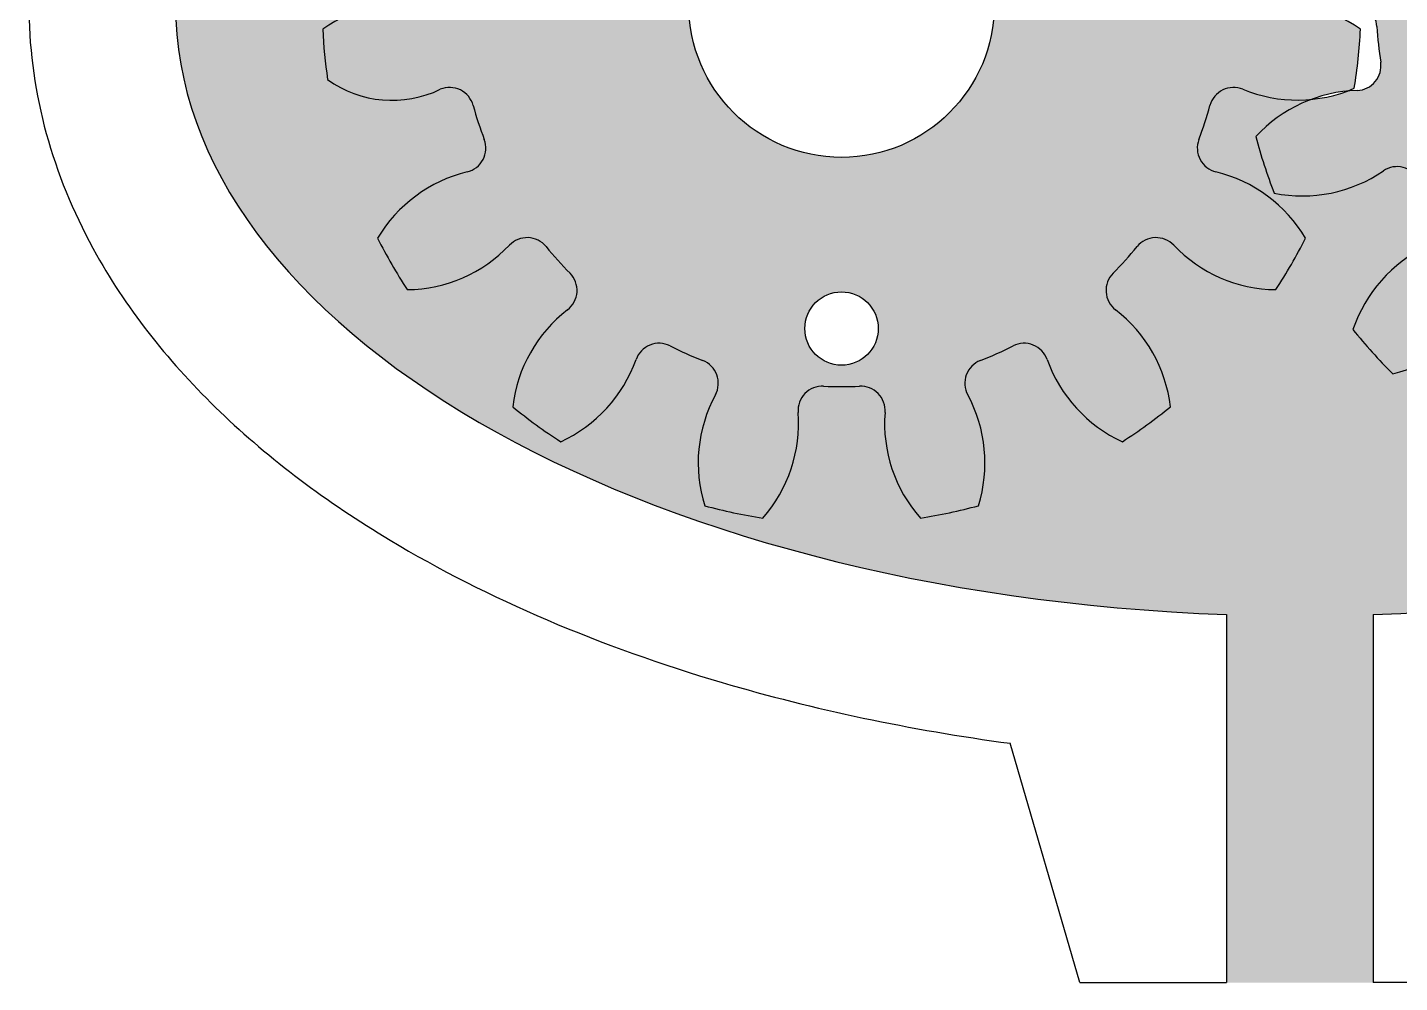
# Model space of a CAD drawing. Header units: millimetres. Extents: x -30196 to -29646, y -21694 to -21274.
# Drawn here: x -29920.02 to -29891.95, y -21419.03 to -21399.5 of the extents above; entities that cross this region are included whole.
import ezdxf

# ---------------------------------------------------------------- set-up
doc = ezdxf.new("R2010")
doc.units = ezdxf.units.MM
doc.layers.add('AM_8', color=1, linetype='Continuous', lineweight=25)

# ---------------------------------------------------------------- blocks, each defined once
blk = doc.blocks.new('e2')
at = {"lineweight": 30}
for centre, radius in [((0, 6.625), 0.75), ((0, 0), 3.125)]:
    blk.add_circle(centre, radius, dxfattribs=at)
at = {"color": 6, "lineweight": 30}
for centre, radius, start, end in [((0, 0), 10.625, 98.72179194000488, 105.278208059838), ((-3.813156028834783, 8.564488665400859), 2.93314621950437, 355.6376122819815, 41.3459205869194), ((3.813156028834783, 8.564488665400859), 2.93314621950437, 138.6540794130806, 184.3623877180185), ((0, 0), 10.625, 74.72179194016198, 81.27820805999514), ((0, 9.375), 2.93314621950437, 162.6540794131785, 208.362387718167), ((0, 9.375), 2.93314621950437, 331.6376122818331, 17.34592058682151), ((0, 0), 10.625, 122.7217919400385, 129.2782080599219), ((-6.966982738849765, 6.273099434616597), 2.93314621950437, 19.63761228198677, 65.345920586793), ((6.966982738849765, 6.273099434616597), 2.93314621950437, 114.654079413207, 160.3623877180133), ((0, 0), 10.625, 50.72179194007808, 57.2782080599615), ((-3.813156028834783, 8.564488665400859), 2.93314621950437, 186.6540794132459, 232.3623877181557), ((-0.3899559764831793, 8.303348155193817), 0.5, 175.6376122819815, 272.6888463020127), ((0.3899559764831793, 8.303348155193817), 0.5, 267.3111536979873, 4.362387718018495), ((3.813156028834783, 8.564488665400859), 2.93314621950437, 307.6376122818443, 353.3459205867541), ((-3.021033443939814, 7.744095375226607), 0.5, 291.3111536980895, 28.36238771816699), ((3.021033443939814, 7.744095375226607), 0.5, 151.637612281833, 248.6888463019105), ((0, 0), 7.8125, 87.31115369798731, 92.68884630201268), ((-3.733518465931411, 7.426876605582947), 0.5, 199.6376122819867, 296.6888463020224), ((0, 0), 7.8125, 111.3111536980895, 116.6888463020224), ((0, 0), 7.8125, 63.31115369797758, 68.68884630191054), ((3.733518465931411, 7.426876605582947), 0.5, 243.3111536979776, 340.3623877180132), ((-5.909658736673009, 5.845818151985441), 0.5, 315.3111536980223, 52.36238771815568), ((5.909658736673009, 5.845818151985441), 0.5, 127.6376122818443, 224.6888463019777), ((0, 0), 10.625, 146.721791939949, 153.2782080599659), ((-8.916154840266245, 2.897034322264517), 2.93314621950437, 43.63761228185203, 89.34592058683705), ((8.916154840266245, 2.897034322264517), 2.93314621950437, 90.65407941316295, 136.362387718148), ((0, 0), 10.625, 26.72179194003405, 33.27820806005096), ((0, 0), 7.8125, 135.3111536980223, 140.6888463020146), ((0, 0), 7.8125, 39.31115369798542, 44.68884630197773), ((-6.966982738849765, 6.273099434616597), 2.93314621950437, 210.6540794131534, 256.3623877181242), ((-6.431521694670664, 5.266230619807175), 0.5, 223.6376122818521, 320.6888463020146), ((6.431521694670664, 5.266230619807175), 0.5, 219.3111536979854, 316.362387718148), ((6.966982738849765, 6.273099434616597), 2.93314621950437, 283.6376122818758, 329.3459205868465), ((-7.776450346274942, 2.936745862669341), 0.5, 339.3111536980178, 76.36238771812424), ((7.776450346274942, 2.936745862669341), 0.5, 103.6376122818758, 200.6888463019821), ((0, 0), 7.8125, 159.3111536980179, 164.6888463019964), ((0, 0), 7.8125, 15.31115369800354, 20.68884630198211), ((-8.017456393856264, 2.195005517667596), 0.5, 247.6376122818487, 344.6888463019965), ((8.017456393856264, 2.195005517667596), 0.5, 195.3111536980036, 292.3623877181513), ((0, 0), 10.625, 170.7217919400866, 177.2782080598584), ((-9.323642769079015, -0.9799543431327038), 2.93314621950437, 67.63761228184867, 113.3459205869055), ((9.192798228323227, -0.3027362382381398), 2.261209019701503, 54.24985161595368, 115.827068113219), ((2.546585164964199e-10, 2.546585164964199e-11), 10.62499999974242, 2.721791940141617, 8.292447508360153), ((-8.916154840266245, 2.897034322264517), 2.93314621950437, 234.6540794130817, 280.3623877180716), ((8.916154840266245, 2.897034322264517), 2.93314621950437, 259.6376122819284, 305.3459205869183), ((-8.298623044174747, -0.4801164657947083), 0.5, 3.311153698048589, 100.3623877180716), ((8.298623044174747, -0.4801164657947083), 0.5, 79.63761228192838, 176.6888463019514), ((0, 0), 7.8125, 183.3111536980486, 188.6888463020397), ((0, 0), 7.8125, 351.3111536979603, 356.6888463019514), ((-8.217100046244013, -1.255755979484093), 0.5, 271.6376122819939, 8.68884630203973), ((8.217100046244013, -1.255755979484093), 0.5, 171.3111536979603, 268.3623877180061), ((-8.118988160480512, -4.6875), 2.93314621950437, 91.63761228199394, 137.3459205867088), ((8.118988160480512, -4.6875), 2.93314621950437, 42.65407941329116, 88.36238771800606), ((0, 0), 10.625, 194.7217919401221, 201.2782080599105), ((0, 0), 10.625, 338.7217919400895, 345.2782080598779), ((-7.385888427110331, -3.813962295604142), 0.5, 27.3111536980692, 124.3623877181518), ((7.385888427110331, -3.813962295604142), 0.5, 55.63761228184823, 152.6888463019308), ((-9.323642769079015, -0.9799543431327038), 2.93314621950437, 258.654079413144, 304.3623877181518), ((0, 0), 7.8125, 207.3111536980692, 212.688846302026), ((0, 0), 7.8125, 327.311153697974, 332.6888463019308), ((9.323642769079015, -0.9799543431327038), 2.93314621950437, 235.6376122818482, 281.3459205868559), ((-6.995932450627151, -4.489385859593312), 0.5, 295.6376122819009, 32.68884630202601), ((6.995932450627151, -4.489385859593312), 0.5, 147.311153697974, 244.3623877180991), ((-5.510486740240594, -7.584534322264517), 2.93314621950437, 115.6376122819009, 161.3459205867765), ((5.510486740240594, -7.584534322264517), 2.93314621950437, 18.65407941322349, 64.36238771809907), ((-5.196066602307837, -6.488339395746152), 0.5, 51.31115369800138, 148.3623877180731), ((0, 0), 7.8125, 231.3111536980014, 236.6888463019745), ((0, 0), 7.8125, 303.3111536980255, 308.6888463019986), ((5.196066602307837, -6.488339395746152), 0.5, 31.63761228192687, 128.6888463019986), ((-8.118988160480512, -4.6875), 2.93314621950437, 282.6540794131773, 328.3623877180731), ((8.118988160480512, -4.6875), 2.93314621950437, 211.6376122819269, 257.3459205868227), ((0, 0), 10.625, 218.7217919400437, 225.2782080599095), ((-4.565104578243336, -6.946760139788239), 0.5, 319.6376122819569, 56.68884630197451), ((4.565104578243336, -6.946760139788239), 0.5, 123.3111536980255, 220.3623877180431), ((0, 0), 10.625, 314.7217919400905, 321.2782080599563), ((-1.94917210141648, -9.170133756877476), 2.93314621950437, 139.637612281957, 185.3459205867506), ((1.94917210141648, -9.170133756877476), 2.93314621950437, 354.6540794132494, 40.36238771804305), ((-2.107797657183255, -8.040823669649399), 0.5, 75.3111536980353, 172.3623877181136), ((0, 0), 7.8125, 255.3111536980353, 260.6888463020459), ((0, 0), 7.8125, 279.3111536979541, 284.6888463019647), ((2.107797657183255, -8.040823669649399), 0.5, 7.637612281886358, 104.6888463019647), ((-1.344928651607916, -8.202976482480153), 0.5, 343.637612281947, 80.68884630204585), ((1.344928651604278, -8.202976482480153), 0.5, 99.31115369795415, 196.362387718053), ((-5.510486740240594, -7.584534322264517), 2.93314621950437, 306.6540794132307, 352.3623877181136), ((5.510486740240594, -7.584534322264517), 2.93314621950437, 187.6376122818864, 233.3459205867693), ((1.94917210141648, -9.170133756877476), 2.93314621950437, 163.637612281947, 209.3459205868645), ((-1.94917210141648, -9.170133756877476), 2.93314621950437, 330.6540794131356, 16.36238771805299), ((0, 0), 10.625, 242.7217919400751, 249.2782080600118), ((0, 0), 10.625, 290.7217919399882, 297.2782080599249), ((0, 0), 10.625, 266.7217919400488, 273.2782080599512)]:
    blk.add_arc(centre, radius, start, end, dxfattribs=at)
blk = doc.blocks.new('e1')
at = {"lineweight": 30}
for centre, radius in [((0, 6.625), 0.75), ((0, 0), 3.125)]:
    blk.add_circle(centre, radius, dxfattribs=at)
at = {"color": 6, "lineweight": 30}
for centre, radius, start, end in [((1.94917210141648, 9.170133756877476), 2.93314621950437, 150.6540794131355, 196.362387718053), ((0, 0), 10.625, 86.72179194004883, 93.27820805995115), ((-1.94917210141648, 9.170133756877476), 2.93314621950437, 343.637612281947, 29.34592058686447), ((0, 0), 10.625, 110.7217919399882, 117.2782080599249), ((-5.510486740240594, 7.584534322264517), 2.93314621950437, 7.637612281886358, 53.34592058676932), ((5.510486740240594, 7.584534322264517), 2.93314621950437, 126.6540794132307, 172.3623877181136), ((0, 0), 10.625, 62.72179194007514, 69.27820806001183), ((-1.94917210141648, 9.170133756877476), 2.93314621950437, 174.6540794130419, 220.3623877180431), ((1.94917210141648, 9.170133756877476), 2.93314621950437, 319.6376122819569, 5.345920586750561), ((-1.344928651607916, 8.202976482480153), 0.5, 279.3111536979541, 16.36238771805299), ((1.344928651604278, 8.202976482480153), 0.5, 163.637612281947, 260.6888463020459), ((-2.107797657183255, 8.040823669649399), 0.5, 187.6376122818864, 284.6888463019647), ((2.107797657183255, 8.040823669649399), 0.5, 255.3111536980353, 352.3623877181136), ((0, 0), 7.8125, 99.31115369795415, 104.6888463019647), ((0, 0), 7.8125, 75.3111536980353, 80.68884630204585), ((0, 0), 10.625, 134.7217919400905, 141.2782080599563), ((-8.118988160480512, 4.6875), 2.93314621950437, 31.63761228192687, 77.34592058682271), ((8.118988160480512, 4.6875), 2.93314621950437, 102.6540794131773, 148.3623877180731), ((0, 0), 10.625, 38.72179194004374, 45.27820805990948), ((-4.565104578243336, 6.946760139788239), 0.5, 303.3111536980255, 40.36238771804305), ((4.565104578243336, 6.946760139788239), 0.5, 139.637612281957, 236.6888463019745), ((-5.510486740240594, 7.584534322264517), 2.93314621950437, 198.6540794132235, 244.3623877180991), ((0, 0), 7.8125, 123.3111536980255, 128.6888463019986), ((0, 0), 7.8125, 51.31115369800138, 56.68884630197451), ((5.510486740240594, 7.584534322264517), 2.93314621950437, 295.6376122819009, 341.3459205867765), ((-5.196066602307837, 6.488339395746152), 0.5, 211.6376122819269, 308.6888463019986), ((5.196066602307837, 6.488339395746152), 0.5, 231.3111536980014, 328.3623877180731), ((-6.995932450627151, 4.489385859593312), 0.5, 327.311153697974, 64.36238771809907), ((6.995932450627151, 4.489385859593312), 0.5, 115.6376122819009, 212.688846302026), ((0, 0), 7.8125, 147.311153697974, 152.6888463019308), ((0, 0), 7.8125, 27.3111536980692, 32.68884630202601), ((0, 0), 10.625, 158.7217919400895, 165.2782080598778), ((-9.323642769079015, 0.9799543431327038), 2.93314621950437, 55.63761228184823, 101.345920586856), ((9.323642769079015, 0.9799543431327038), 2.93314621950437, 78.65407941314403, 124.3623877181518), ((0, 0), 10.625, 14.72179194012215, 21.27820805991046), ((-7.385888427110331, 3.813962295604142), 0.5, 235.6376122818482, 332.6888463019308), ((7.385888427110331, 3.813962295604142), 0.5, 207.3111536980692, 304.3623877181518), ((-8.118988160480512, 4.6875), 2.93314621950437, 222.6540794132912, 268.3623877180061), ((8.118988160480512, 4.6875), 2.93314621950437, 271.6376122819939, 317.3459205867088), ((-8.217100046244013, 1.255755979484093), 0.5, 351.3111536979603, 88.36238771800606), ((8.217100046244013, 1.255755979484093), 0.5, 91.63761228199394, 188.6888463020397), ((0, 0), 7.8125, 171.3111536979603, 176.6888463019514), ((0, 0), 7.8125, 3.311153698048589, 8.68884630203973), ((-8.298623044174747, 0.4801164657947083), 0.5, 259.6376122819284, 356.6888463019514), ((8.298623044174747, 0.4801164657947083), 0.5, 183.3111536980486, 280.3623877180716), ((-8.916154840266245, -2.897034322264517), 2.93314621950437, 79.63761228192838, 125.3459205869184), ((8.916154840266245, -2.897034322264517), 2.93314621950437, 54.65407941308165, 100.3623877180716), ((-1.746229827404022e-10, -1.818989403545856e-11), 10.62499999982308, 182.7217919401416, 188.3528936954908), ((0, 0), 10.625, 350.7217919400866, 357.2782080598583), ((-9.1983634763601, 0.3315405483626819), 2.289573104635588, 234.9791495386659, 295.6383961484495), ((-8.017456393856264, -2.195005517667596), 0.5, 15.31115369800354, 112.3623877181513), ((8.017456393856264, -2.195005517667596), 0.5, 67.63761228184867, 164.6888463019964), ((9.323642769079015, 0.9799543431327038), 2.93314621950437, 247.6376122818487, 293.3459205869054), ((0, 0), 7.8125, 195.3111536980036, 200.6888463019821), ((0, 0), 7.8125, 339.3111536980178, 344.6888463019965), ((-7.776450346274942, -2.936745862669341), 0.5, 283.6376122818758, 20.68884630198211), ((7.776450346274942, -2.936745862669341), 0.5, 159.3111536980179, 256.3623877181242), ((-6.966982738849765, -6.273099434616597), 2.93314621950437, 103.6376122818758, 149.3459205868466), ((6.966982738849765, -6.273099434616597), 2.93314621950437, 30.65407941315344, 76.36238771812424), ((-6.431521694670664, -5.266230619807175), 0.5, 39.31115369798542, 136.362387718148), ((6.431521694670664, -5.266230619807175), 0.5, 43.63761228185203, 140.6888463020146), ((0, 0), 10.625, 206.7217919400341, 213.278208060051), ((-8.916154840266245, -2.897034322264517), 2.93314621950437, 270.6540794131629, 316.362387718148), ((0, 0), 7.8125, 219.3111536979854, 224.6888463019777), ((0, 0), 7.8125, 315.3111536980223, 320.6888463020146), ((8.916154840266245, -2.897034322264517), 2.93314621950437, 223.6376122818521, 269.3459205868371), ((0, 0), 10.625, 326.721791939949, 333.2782080599659), ((-5.909658736673009, -5.845818151985441), 0.5, 307.6376122818443, 44.68884630197773), ((5.909658736673009, -5.845818151985441), 0.5, 135.3111536980223, 232.3623877181557), ((-3.813156028834783, -8.564488665400859), 2.93314621950437, 127.6376122818443, 173.3459205867541), ((3.813156028834783, -8.564488665400859), 2.93314621950437, 6.65407941324589, 52.36238771815568), ((-3.733518465931411, -7.426876605579309), 0.5, 63.31115369797758, 160.3623877180133), ((0, 0), 7.8125, 243.3111536979776, 248.6888463019105), ((0, 0), 7.8125, 291.3111536980895, 296.6888463020224), ((3.733518465931411, -7.426876605579309), 0.5, 19.63761228198677, 116.6888463020224), ((-6.966982738849765, -6.273099434616597), 2.93314621950437, 294.654079413207, 340.3623877180132), ((-3.021033443939814, -7.744095375226607), 0.5, 331.6376122818331, 68.68884630191054), ((3.021033443939814, -7.744095375226607), 0.5, 111.3111536980895, 208.362387718167), ((6.966982738849765, -6.273099434616597), 2.93314621950437, 199.6376122819867, 245.345920586793), ((-0.3899559764831793, -8.303348155193817), 0.5, 87.31115369798731, 184.3623877180185), ((0, 0), 7.8125, 267.3111536979873, 272.6888463020127), ((0.3899559764831793, -8.303348155193817), 0.5, 355.6376122819815, 92.68884630201268), ((0, -9.375), 2.93314621950437, 151.637612281833, 197.3459205868215), ((0, -9.375), 2.93314621950437, 342.6540794131785, 28.36238771816699), ((0, 0), 10.625, 230.7217919400781, 237.2782080599615), ((-3.813156028834783, -8.564488665400859), 2.93314621950437, 318.6540794130806, 4.362387718018495), ((3.813156028834783, -8.564488665400859), 2.93314621950437, 175.6376122819815, 221.3459205869194), ((0, 0), 10.625, 302.7217919400385, 309.278208059922), ((0, 0), 10.625, 254.7217919401619, 261.2782080599951), ((0, 0), 10.625, 278.7217919400049, 285.278208059838)]:
    blk.add_arc(centre, radius, start, end, dxfattribs=at)
blk = doc.blocks.new('bloque')
at = {"lineweight": 30}
for p, q in [((3, -32.47338849731386), (3, -40)), ((6, -32.47338849731386), (6, -40)), ((0, -40), (-1.425005756122118, -35.10717429929718)), ((0, -40), (3, -40)), ((9, -40), (6, -40))]:
    blk.add_line(p, q, dxfattribs=at)
for start_param, end_param in [(4.777652692010582, 7.788717922348591), (7.919245345600376, 10.93031057593838)]:
    blk.add_ellipse((4.5, -20), major_axis=(-23, 0), ratio=0.5434782608695652, start_param=start_param, end_param=end_param, dxfattribs=at)
blk.add_open_spline([(-1.424977175935055, -4.892827157724241), (-2.92374984307753, -5.094320627144043), (-4.392543210138683, -5.37289196643178), (-8.645255426174117, -6.432437170700723), (-11.2722842330586, -7.435612314020545), (-15.06521450265427, -9.576656324050418), (-16.42673611589998, -10.55964519811459), (-18.45257975888308, -12.5020210928742), (-19.2043971713465, -13.40395006135441), (-20.38446822525293, -15.28782868452981), (-20.82888504589209, -16.25887438888094), (-21.39614839488422, -18.26121229485216), (-21.52762151860225, -19.2867053509035), (-21.46811855664782, -21.1458688821258), (-21.33368845879158, -21.9808187348608), (-20.86420823950903, -23.59477951697045), (-20.53031170042595, -24.37622394878417), (-19.45885908504715, -26.28472960739964), (-18.59953166810374, -27.35660344953067), (-16.57421024594078, -29.30050777413999), (-15.40496793785496, -30.17388008857233), (-12.10905730452941, -32.15533259020231), (-9.808747943650815, -33.13010370212942), (-5.441579504138645, -34.41730362859744), (-3.460828524464887, -34.83351373885307), (-1.425005756125756, -35.10717429929355)], degree=3, knots=[4.954980096992549, 4.954980096992549, 4.954980096992549, 4.954980096992549, 5.14224467141907, 5.14224467141907, 5.516773820272112, 5.516773820272112, 5.767563485023053, 5.767563485023053, 5.95497249159128, 5.95497249159128, 6.130104256674407, 6.130104256674407, 6.300325975215877, 6.300325975215877, 6.439882453339902, 6.439882453339902, 6.579438931463926, 6.579438931463926, 6.798754017790848, 6.798754017790848, 7.018069104117769, 7.018069104117769, 7.357002176123697, 7.357002176123697, 7.611391200057779, 7.611391200057779, 7.611391200057779, 7.611391200057779], dxfattribs=at)

msp = doc.modelspace()

# ---------------------------------------------------------------- hatches: boundary and pattern name
at = {"layer": 'AM_8'}
h = msp.add_hatch(color=4, dxfattribs=at)
edge = h.paths.add_edge_path()
edge.add_line((-29881.73470398152, -21388.45066142483), (-29881.81449840965, -21388.77913772134))
edge.add_arc((-29884.61425146646, -21389.65362589494), 2.93314621950437, -28.3623877181667, 17.345920587059027, ccw=False)
edge.add_arc((-29881.59321802252, -21391.28453051972), 0.5, 151.6376122825813, 248.6888463017163)
edge.add_arc((-29884.61425146646, -21399.02862589494), 7.8125, 63.31115369797482, 68.68884630199051, ccw=False)
edge.add_arc((-29880.88073300053, -21391.60174928936), 0.5, 243.31115369835, 340.3623877182096)
edge.add_arc((-29877.64726872761, -21392.75552646033), 2.93314621950437, 114.65407941319589, 160.3623877181452, ccw=False)
edge.add_arc((-29884.61425146646, -21399.02862589494), 10.625, 50.721791940067476, 57.27820805995941, ccw=False)
edge.add_arc((-29880.80109543763, -21390.46413722954), 2.93314621950437, 307.63761228182534, 353.34592058684444, ccw=False)
edge.add_arc((-29878.70459272979, -21393.18280774296), 0.5, 127.6376122825941, 224.6888463019777)
edge.add_arc((-29884.61425146646, -21399.02862589494), 7.8125, 39.31115369798948, 44.68884630201012, ccw=False)
edge.add_arc((-29878.18272977179, -21393.76239527513), 0.5, 219.3111536981467, 316.3623877181549)
edge.add_arc((-29875.6980966262, -21396.13159157268), 2.93314621950437, 90.65407941313379, 136.3623877180249, ccw=False)
edge.add_arc((-29884.61425146646, -21399.02862589494), 10.625, 26.7217919400382, 33.2782080599369, ccw=False)
edge.add_arc((-29877.64726872761, -21392.75552646033), 2.93314621950437, 283.63761228186553, 329.345920586783, ccw=False)
edge.add_arc((-29876.83780112019, -21396.09188003227), 0.5, 103.6376122822318, 200.6888463019821)
edge.add_arc((-29884.61425146646, -21399.02862589494), 7.8125, 15.311153698012788, 20.688846301986473, ccw=False)
edge.add_arc((-29876.59679507261, -21396.83362037727), 0.5, 195.3111536983147, 292.3623877182307)
edge.add_arc((-29875.4158879901, -21399.3601664433), 2.289573104635588, 54.97914953865558, 115.63839614828271, ccw=False)
edge.add_arc((-29884.61425146629, -21399.02862589492), 10.62499999982308, 2.7217919401322206, 8.352893695412092, ccw=False)
edge.add_arc((-29875.6980966262, -21396.13159157268), 2.93314621950437, 259.63761228192107, 305.345920587094, ccw=False)
edge.add_arc((-29876.31562842229, -21399.50874236074), 0.5, 79.63761228226349, 176.6888463019394)
edge.add_arc((-29884.61425146646, -21399.02862589494), 7.8125, 351.311153697952, 356.6888463020091, ccw=False)
edge.add_arc((-29876.39715142022, -21400.28438187443), 0.5, 171.3111536985784, 268.3623877180001)
edge.add_arc((-29876.49526330598, -21403.71612589494), 2.93314621950437, 42.654079413318414, 88.36238771812572, ccw=False)
edge.add_arc((-29884.61425146646, -21399.02862589494), 10.625, 338.7217919400913, 345.2782080599621, ccw=False)
edge.add_arc((-29875.29060869739, -21400.00858023807), 2.93314621950437, 235.6376122818356, 281.3459205868735, ccw=False)
edge.add_arc((-29877.22836303935, -21402.84258819055), 0.5, 55.63761228248207, 152.6888463020204)
edge.add_arc((-29884.61425146646, -21399.02862589494), 7.8125, 327.31115369797544, 332.6888463020082, ccw=False)
edge.add_arc((-29877.61831901584, -21403.51801175454), 0.5, 147.3111536983746, 244.3623877180089)
edge.add_arc((-29879.10376472622, -21406.61316021721), 2.93314621950437, 18.65407941318972, 64.3623877179935, ccw=False)
edge.add_arc((-29884.61425146646, -21399.02862589494), 10.625, 314.7217919400868, 321.2782080599427, ccw=False)
edge.add_arc((-29876.49526330598, -21403.71612589494), 2.93314621950437, 211.6376122819452, 257.3459205868691, ccw=False)
edge.add_arc((-29879.41818486416, -21405.51696529069), 0.5, 31.63761228181754, 128.688846302031)
edge.add_arc((-29884.61425146646, -21399.02862589494), 7.8125, 303.31115369802995, 308.6888463019879, ccw=False)
edge.add_arc((-29880.04914688822, -21405.97538603473), 0.5, 123.3111536977368, 220.3623877182019)
edge.add_arc((-29882.66507936505, -21408.19875965182), 2.93314621950437, -5.345920586947386, 40.36238771796212, ccw=False)
edge.add_arc((-29884.61425146646, -21399.02862589494), 10.625, 290.72179193998454, 297.27820805993593, ccw=False)
edge.add_arc((-29879.10376472622, -21406.61316021721), 2.93314621950437, 187.6376122818688, 233.3459205867254, ccw=False)
edge.add_arc((-29882.50645380928, -21407.06944956459), 0.5, 7.637612282533835, 104.6888463020175)
edge.add_arc((-29884.61425146646, -21399.02862589494), 7.8125, 279.31115369794384, 284.6888463019781, ccw=False)
edge.add_arc((-29883.26932281486, -21407.23160237742), 0.5, 99.31115369915463, 196.3623877181117)
edge.add_arc((-29886.56342356788, -21408.19875965182), 2.93314621950437, -29.345920586889406, 16.362387717980994, ccw=False)
edge.add_arc((-29884.61425146646, -21399.02862589494), 10.625, 266.72179194004826, 273.2782080599322, ccw=False)
edge.add_arc((-29882.66507936505, -21408.19875965182), 2.93314621950437, 163.6376122819308, 209.3459205868546, ccw=False)
edge.add_arc((-29885.95918011807, -21407.23160237742), 0.5, 343.6376122822883, 440.6888463020121)
edge.add_arc((-29884.61425146646, -21399.02862589494), 7.8125, 255.3111536980477, 260.6888463020078, ccw=False)
edge.add_arc((-29886.72204912365, -21407.06944956459), 0.5, 75.3111536975792, 172.3623877178794)
edge.add_arc((-29890.1247382067, -21406.61316021721), 2.93314621950437, 306.6540794132454, 352.36238771806075, ccw=False)
edge.add_arc((-29884.61425146646, -21399.02862589494), 10.625, 242.7217919400725, 249.2782080599649, ccw=False)
edge.add_arc((-29886.56342356788, -21408.19875965182), 2.93314621950437, 139.6376122819838, 185.3459205868832, ccw=False)
edge.add_arc((-29889.17935604471, -21405.97538603473), 0.5, 319.6376122821158, 416.6888463020342)
edge.add_arc((-29884.61425146646, -21399.02862589494), 7.8125, 231.3111536980121, 236.6888463019847, ccw=False)
edge.add_arc((-29889.81031806877, -21405.51696529069), 0.5, 51.31115369796898, 148.3623877179638)
edge.add_arc((-29892.73323962694, -21403.71612589494), 2.93314621950437, 282.6540794131847, 328.36238771809207, ccw=False)
edge.add_arc((-29884.61425146646, -21399.02862589494), 10.625, 218.721791940045, 225.2782080599409, ccw=False)
edge.add_arc((-29890.1247382067, -21406.61316021721), 2.93314621950437, 115.63761228191169, 161.3459205868331, ccw=False)
edge.add_arc((-29891.61018391709, -21403.51801175454), 0.5, 295.6376122825473, 392.6888463018506)
edge.add_arc((-29884.61425146646, -21399.02862589494), 7.8125, 207.3111536980637, 212.6888463020101, ccw=False)
edge.add_arc((-29892.00013989357, -21402.84258819055), 0.5, 27.31115369685626, 124.3623877184415)
edge.add_arc((-29893.93789423554, -21400.00858023807), 2.93314621950437, 258.6540794131405, 304.3623877180069, ccw=False)
edge.add_arc((-29884.61425146646, -21399.02862589494), 10.625, 194.7217919401278, 201.278208059927, ccw=False)
edge.add_arc((-29892.73323962694, -21403.71612589494), 2.93314621950437, 110.47580075298359, 137.3459205869912, ccw=False)
edge.add_arc((-29894.04060869739, -21398.04867155181), 2.93314621950437, 247.6376122818724, 275.50373803483154, ccw=False)
edge.add_arc((-29895.34679507261, -21401.22363141261), 0.5, 67.63761228192799, 164.6888463021975)
edge.add_arc((-29903.36425146646, -21399.02862589494), 7.8125, 339.31115369801347, 344.68884630195436, ccw=False)
edge.add_arc((-29895.58780112019, -21401.96537175761), 0.5, 159.3111536980179, 256.3623877181734)
edge.add_arc((-29896.39726872761, -21405.30172532956), 2.93314621950437, 30.654079413131, 76.36238771806529, ccw=False)
edge.add_arc((-29903.36425146646, -21399.02862589494), 10.625, 326.7217919399488, 333.278208059918, ccw=False)
edge.add_arc((-29894.4480966262, -21401.92566021721), 2.93314621950437, 223.6376122818747, 269.3459205866571, ccw=False)
edge.add_arc((-29896.93272977179, -21404.29485651475), 0.5, 43.63761228243441, 140.6888463021759)
edge.add_arc((-29903.36425146646, -21399.02862589494), 7.8125, 315.3111536980277, 320.68884630198977, ccw=False)
edge.add_arc((-29897.45459272979, -21404.87444404693), 0.5, 135.3111536974327, 232.3623877179906)
edge.add_arc((-29899.55109543763, -21407.59311456034), 2.93314621950437, 6.6540794132261, 52.36238771807501, ccw=False)
edge.add_arc((-29903.36425146646, -21399.02862589494), 10.625, 302.72179194004053, 309.27820805994486, ccw=False)
edge.add_arc((-29896.39726872761, -21405.30172532956), 2.93314621950437, 199.6376122819886, 245.34592058680408, ccw=False)
edge.add_arc((-29899.63073300053, -21406.45550250052), 0.5, 19.63761228139781, 116.6888463020224)
edge.add_arc((-29903.36425146646, -21399.02862589494), 7.8125, 291.31115369809373, 296.68884630198943, ccw=False)
edge.add_arc((-29900.34321802252, -21406.77272127017), 0.5, 111.311153696967, 208.3623877183504)
edge.add_arc((-29903.36425146646, -21408.40362589494), 2.93314621950437, -17.345920586817385, 28.36238771800788, ccw=False)
edge.add_arc((-29903.36425146646, -21399.02862589494), 10.625, 278.72179194000205, 285.2782080599368, ccw=False)
edge.add_arc((-29899.55109543763, -21407.59311456034), 2.93314621950437, 175.6376122819464, 221.3459205867484, ccw=False)
edge.add_arc((-29902.97429548998, -21407.33197405014), 0.5, 355.6376122813421, 452.6888463022111)
edge.add_arc((-29903.36425146646, -21399.02862589494), 7.8125, 267.3111536979979, 272.6888463019767, ccw=False)
edge.add_arc((-29903.75420744295, -21407.33197405014), 0.5, 87.31115369818573, 184.3623877178265)
edge.add_arc((-29907.1774074953, -21407.59311456034), 2.93314621950437, -41.34592058688918, 4.362387718195407, ccw=False)
edge.add_arc((-29903.36425146646, -21399.02862589494), 10.625, 254.7217919401682, 261.27820805993974, ccw=False)
edge.add_arc((-29903.36425146646, -21408.40362589494), 2.93314621950437, 151.6376122818333, 197.345920587059, ccw=False)
edge.add_arc((-29906.3852849104, -21406.77272127017), 0.5, 331.6376122825812, 428.6888463017164)
edge.add_arc((-29903.36425146646, -21399.02862589494), 7.8125, 243.3111536979747, 248.6888463019905, ccw=False)
edge.add_arc((-29907.0977699324, -21406.45550250052), 0.5, 63.31115369853728, 160.3623877182095)
edge.add_arc((-29910.33123420531, -21405.30172532956), 2.93314621950437, 294.6540794131959, 340.3623877180783, ccw=False)
edge.add_arc((-29903.36425146646, -21399.02862589494), 10.625, 230.7217919400675, 237.2782080599594, ccw=False)
edge.add_arc((-29907.1774074953, -21407.59311456034), 2.93314621950437, 127.6376122818254, 173.3459205868445, ccw=False)
edge.add_arc((-29909.27391020314, -21404.87444404693), 0.5, 307.6376122825941, 404.6888463019777)
edge.add_arc((-29903.36425146646, -21399.02862589494), 7.8125, 219.3111536979895, 224.6888463020101, ccw=False)
edge.add_arc((-29909.79577316114, -21404.29485651475), 0.5, 39.31115369814669, 136.362387718155)
edge.add_arc((-29912.28040630673, -21401.92566021721), 2.93314621950437, 270.6540794131338, 316.3623877180248, ccw=False)
edge.add_arc((-29903.36425146646, -21399.02862589494), 10.625, 206.7217919400381, 213.2782080599369, ccw=False)
edge.add_arc((-29910.33123420531, -21405.30172532956), 2.93314621950437, 103.63761228186547, 149.345920586783, ccw=False)
edge.add_arc((-29911.14070181274, -21401.96537175761), 0.5, 283.6376122822317, 380.6888463019821)
edge.add_arc((-29903.36425146646, -21399.02862589494), 7.8125, 195.3111536980129, 200.6888463019865, ccw=False)
edge.add_arc((-29911.38170786032, -21401.22363141261), 0.5, 15.31115369831467, 112.3623877182306)
edge.add_arc((-29912.55704969479, -21398.7258896567), 2.261209019701503, 234.2498516160031, 295.82706811309697, ccw=False)
edge.add_arc((-29903.36425146672, -21399.02862589497), 10.62499999974242, 182.7217919401331, 188.2924475083837, ccw=False)
edge.add_arc((-29912.28040630673, -21401.92566021721), 2.93314621950437, 79.63761228192112, 125.34592058713511, ccw=False)
edge.add_arc((-29911.66287451064, -21398.54850942915), 0.5, 259.6376122822634, 356.6888463019394)
edge.add_arc((-29903.36425146646, -21399.02862589494), 7.8125, 171.311153697952, 176.6888463020092, ccw=False)
edge.add_arc((-29911.58135151271, -21397.77286991546), 0.5, 351.3111536985784, 448.3623877180001)
edge.add_arc((-29911.48323962694, -21394.34112589494), 2.93314621950437, 222.6540794133183, 268.36238771812566, ccw=False)
edge.add_arc((-29903.36425146646, -21399.02862589494), 10.625, 158.7217919400913, 165.2782080599621, ccw=False)
edge.add_arc((-29912.68789423554, -21398.04867155181), 2.93314621950437, 55.63761228183557, 101.34592058687349, ccw=False)
edge.add_arc((-29910.75013989357, -21395.21466359934), 0.5, 235.637612282482, 332.6888463020204)
edge.add_arc((-29903.36425146646, -21399.02862589494), 7.8125, 147.3111536979754, 152.6888463020082, ccw=False)
edge.add_arc((-29910.36018391709, -21394.53924003535), 0.5, 327.3111536983745, 424.3623877180089)
edge.add_arc((-29908.8747382067, -21391.44409157268), 2.93314621950437, 198.6540794131897, 244.3623877179935, ccw=False)
edge.add_arc((-29903.36425146646, -21399.02862589494), 10.625, 134.7217919400868, 141.2782080599427, ccw=False)
edge.add_arc((-29911.48323962694, -21394.34112589494), 2.93314621950437, 31.637612281945223, 77.34592058686911, ccw=False)
edge.add_arc((-29908.56031806877, -21392.5402864992), 0.5, 211.6376122818176, 308.688846302031)
edge.add_arc((-29903.36425146646, -21399.02862589494), 7.8125, 123.31115369803001, 128.6888463019879, ccw=False)
edge.add_arc((-29907.92935604471, -21392.08186575515), 0.5, 303.3111536977368, 400.3623877182018)
edge.add_arc((-29905.31342356788, -21389.85849213806), 2.93314621950437, 174.6540794132649, 220.362387717962, ccw=False)
edge.add_arc((-29903.36425146646, -21399.02862589494), 10.625, 110.72179193998451, 117.27820805996299, ccw=False)
edge.add_line((-29907.12370165541, -21389.09096222198), (-29907.23074227673, -21388.80801295001))
edge.add_ellipse((-29893.98925146646, -21399.02862589495), major_axis=(23, 0), ratio=0.5434782608695652, start_angle=125.1498590412866, end_angle=266.2606647684776)
edge.add_line((-29895.48925146646, -21411.50201439226), (-29895.48925146646, -21419.02862589495))
edge.add_line((-29895.48925146646, -21419.02862589495), (-29892.48925146646, -21419.02862589495))
edge.add_line((-29892.48925146646, -21419.02862589495), (-29892.48925146646, -21411.50201439226))
edge.add_ellipse((-29893.98925146646, -21399.02862589495), major_axis=(23, 0), ratio=0.5434782608695652, start_angle=273.7393352315225, end_angle=417.8047303502943)
h = msp.add_hatch(color=59, dxfattribs=at)
edge = h.paths.add_edge_path()
edge.add_arc((-29903.36425146648, -21399.02862589495), 10.62499999999965, 302.7217919401113, 309.2782080599877)
edge.add_arc((-29899.55109543763, -21407.59311456034), 2.933146219504393, 6.654079413155557, 52.36238771811835)
edge.add_arc((-29897.45459272979, -21404.87444404692), 0.5000000000029716, 135.3111536983186, 232.3623877176605, ccw=False)
edge.add_arc((-29903.36425146647, -21399.02862589495), 7.812499999997513, 315.3111536980844, 320.6888463021062)
edge.add_arc((-29896.9327297718, -21404.29485651475), 0.4999999999992459, 43.637612281557324, 140.6888463015892, ccw=False)
edge.add_arc((-29894.4480966262, -21401.92566021721), 2.933146219501683, 223.6376122820242, 269.3459205869373)
edge.add_arc((-29903.36425146646, -21399.02862589494), 10.62499999999868, 326.7217919400359, 333.2782080599355)
edge.add_arc((-29896.39726872761, -21405.30172532957), 2.933146219510413, 30.65407941337551, 76.36238771823702)
edge.add_arc((-29895.58780112019, -21401.96537175761), 0.5000000000022111, 159.3111536980179, 256.3623877177683, ccw=False)
edge.add_arc((-29903.36425146646, -21399.02862589492), 7.812499999999582, 339.3111536978449, 344.6888463018186)
edge.add_arc((-29895.34679507261, -21401.22363141261), 0.4999999999978185, 67.6376122817693, 164.6888463016853, ccw=False)
edge.add_arc((-29894.04060869739, -21398.04867155181), 2.933146219505203, 247.6376122820309, 275.503738034973)
edge.add_arc((-29892.73323962694, -21403.71612589494), 2.93314621950615, 95.50373803497303, 110.47580075311669, ccw=False)
edge.add_arc((-29894.04060869738, -21398.04867155181), 2.933146219502333, 290.475800752917, 293.3459205868464)
edge.add_arc((-29903.36425146647, -21399.02862589499), 10.62499999999953, 350.7217919403388, 357.278208060129)
edge.add_arc((-29894.44809662622, -21401.9256602172), 2.933146219497525, 54.65407941265731, 100.3623877177422)
edge.add_arc((-29895.06562842229, -21398.54850942914), 0.5000000000004161, 183.3111536985009, 280.3623877180716, ccw=False)
edge.add_arc((-29903.36425146646, -21399.02862589497), 7.812500000001621, 3.311153698232137, 8.68884630228937)
edge.add_arc((-29895.14715142022, -21397.77286991546), 0.4999999999986415, 91.63761228198803, 188.6888463010095, ccw=False)
edge.add_arc((-29895.24526330594, -21394.34112589494), 2.933146219500724, 271.6376122809509, 275.503738033912)
edge.add_arc((-29893.93789423554, -21400.00858023807), 2.933146219502742, 95.50373803497979, 110.47580075314161, ccw=False)
edge.add_arc((-29895.24526330598, -21394.34112589495), 2.933146219500197, 290.4758007530085, 317.3459205867339)
edge.add_arc((-29903.36425146648, -21399.02862589489), 10.62499999999825, 14.72179193974733, 21.27820805961717)
edge.add_arc((-29894.04060869739, -21398.04867155181), 2.933146219501996, 78.65407941298717, 124.362387718047)
edge.add_arc((-29895.97836303935, -21395.21466359933), 0.5000000000011354, 207.31115369835, 304.3623877172827, ccw=False)
edge.add_arc((-29903.36425146646, -21399.02862589496), 7.812500000004293, 27.31115369813484, 32.68884630216565)
edge.add_arc((-29896.36831901584, -21394.53924003535), 0.4999999999975872, 115.63761228143491, 212.6888463014998, ccw=False)
edge.add_arc((-29897.85376472622, -21391.44409157268), 2.933146219503039, 295.6376122820065, 341.3459205868103)
edge.add_arc((-29903.36425146648, -21399.02862589492), 10.62499999999961, 38.7217919399194, 45.27820805977446)
edge.add_arc((-29895.24526330599, -21394.34112589494), 2.933146219499455, 102.6540794130616, 148.3623877180175)
edge.add_arc((-29898.16818486416, -21392.5402864992), 0.5000000000021139, 231.311153697969, 328.36238771818245, ccw=False)
edge.add_arc((-29903.36425146648, -21399.02862589493), 7.812499999999163, 51.31115369784128, 56.68884630179995)
edge.add_arc((-29898.79914688822, -21392.08186575515), 0.5000000000014448, 139.6376122817981, 236.6888463022632, ccw=False)
edge.add_arc((-29901.41507936505, -21389.85849213806), 2.933146219503948, 319.6376122819838, 365.3459205866643)
edge.add_arc((-29903.36425146652, -21399.02862589492), 10.62499999999422, 62.72179193973005, 69.27820805971001)
edge.add_arc((-29897.85376472622, -21391.44409157266), 2.933146219508323, 126.6540794135583, 172.3623877184318)
edge.add_arc((-29901.25645380928, -21390.9878022253), 0.4999999999982461, 255.3111536978767, 352.36238771787936, ccw=False)
edge.add_arc((-29903.36425146642, -21399.02862589495), 7.812500000002629, 75.31115369832607, 80.68884630235873)
edge.add_arc((-29902.01932281485, -21390.82564941246), 0.5000000000045729, 163.6376122820058, 260.688846300434, ccw=False)
edge.add_arc((-29905.31342356788, -21389.85849213807), 2.933146219504673, 343.6376122820872, 389.3459205869513)
edge.add_arc((-29903.36425146647, -21399.02862589494), 10.62499999999972, 86.72179194004828, 93.27820805993217)
edge.add_arc((-29901.41507936505, -21389.85849213806), 2.933146219503366, 150.6540794132694, 196.3623877182056)
edge.add_arc((-29904.70918011807, -21390.82564941246), 0.4999999999974136, -80.68884630201211, 16.362387717711727, ccw=False)
edge.add_arc((-29903.36425146645, -21399.02862589494), 7.812500000002442, 99.31115369812814, 104.6888463020881)
edge.add_arc((-29905.47204912364, -21390.98780222529), 0.4999999999990588, 187.6376122820652, 284.68884630201757, ccw=False)
edge.add_arc((-29908.8747382067, -21391.44409157268), 2.933146219505741, 7.637612281939291, 53.34592058675457)
edge.add_arc((-29903.36425146649, -21399.02862589495), 10.62499999999461, 110.7217919399111, 117.2782080598049)
edge.add_arc((-29905.31342356788, -21389.85849213807), 2.933146219505598, 174.6540794130527, 220.3623877179161)
edge.add_arc((-29907.92935604471, -21392.08186575515), 0.4999999999987938, -56.68884630203422, 40.36238771788419, ccw=False)
edge.add_arc((-29903.36425146642, -21399.02862589491), 7.812500000001154, 123.3111536984147, 128.6888463023879)
edge.add_arc((-29908.56031806877, -21392.5402864992), 0.5000000000014776, 211.6376122820362, 308.68884630203104, ccw=False)
edge.add_arc((-29911.48323962694, -21394.34112589494), 2.933146219506052, 31.6376122819079, 77.34592058681531)
edge.add_arc((-29903.36425146646, -21399.02862589494), 10.62499999999971, 134.7217919400591, 141.278208059955)
edge.add_arc((-29908.87473820671, -21391.44409157267), 2.933146219505239, 198.654079413257, 244.3623877181832)
edge.add_arc((-29910.36018391709, -21394.53924003535), 0.4999999999958079, -32.68884630207572, 64.36238771782848, ccw=False)
edge.add_arc((-29903.36425146644, -21399.0286258949), 7.812499999998514, 147.3111536983457, 152.6888463022942)
edge.add_arc((-29910.75013989357, -21395.21466359934), 0.5000000000014571, 235.63761228155852, 332.68884630314375, ccw=False)
edge.add_arc((-29912.68789423555, -21398.04867155181), 2.933146219506124, 55.63761228193443, 101.3459205867898)
edge.add_arc((-29903.36425146646, -21399.02862589495), 10.62500000000249, 158.7217919400547, 165.2782080598532)
edge.add_arc((-29911.48323962693, -21394.34112589495), 2.933146219501868, 222.654079412764, 268.3623877176994)
edge.add_arc((-29911.5813515127, -21397.77286991546), 0.4999999999950845, -8.688846301896717, 88.36238771923831, ccw=False)
edge.add_arc((-29903.36425146646, -21399.02862589495), 7.812500000000413, 171.311153697952, 176.6888463019277)
edge.add_arc((-29911.66287451064, -21398.54850942915), 0.4999999999983434, 259.6376122815183, 356.6888463027717, ccw=False)
edge.add_arc((-29912.28040630673, -21401.92566021721), 2.933146219501097, 79.6376122819083, 125.3459205868473)
edge.add_arc((-29903.36425146672, -21399.02862589495), 10.62499999974305, 182.7217919400939, 188.2924475084642)
edge.add_arc((-29912.55704969478, -21398.72588965671), 2.261209019697458, 234.2498516158205, 295.8270681132174)
edge.add_arc((-29911.38170786032, -21401.22363141261), 0.4999999999989549, 15.311153697290422, 112.36238771730089, ccw=False)
edge.add_arc((-29903.36425146646, -21399.02862589495), 7.812499999997343, 195.3111536980199, 200.6888463019616)
edge.add_arc((-29911.14070181274, -21401.96537175761), 0.5000000000038329, -76.36238771776829, 20.68884630183487, ccw=False)
edge.add_arc((-29910.33123420531, -21405.30172532955), 2.933146219503064, 103.6376122820204, 149.3459205869664)
edge.add_arc((-29903.36425146646, -21399.02862589494), 10.62500000000049, 206.721791940082, 213.2782080600512)
edge.add_arc((-29912.28040630675, -21401.92566021722), 2.933146219511887, 270.6540794137006, 316.3623877185248)
edge.add_arc((-29909.79577316114, -21404.29485651475), 0.4999999999977291, 39.311153697824125, 136.3623877175656, ccw=False)
edge.add_arc((-29903.36425146647, -21399.02862589493), 7.81250000000007, 219.3111536980853, 224.6888463020478)
edge.add_arc((-29909.27391020314, -21404.87444404692), 0.4999999999984863, -52.3623877182452, 44.68884630227092, ccw=False)
edge.add_arc((-29907.1774074953, -21407.59311456035), 2.933146219502869, 127.6376122818254, 173.3459205866951)
edge.add_arc((-29903.36425146645, -21399.02862589495), 10.62499999999842, 230.7217919399571, 237.2782080598616)
edge.add_arc((-29910.33123420532, -21405.30172532956), 2.933146219506364, 294.6540794132605, 340.3623877180353)
edge.add_arc((-29907.0977699324, -21406.45550250052), 0.4999999999985759, 63.3111536979776, 160.3623877186022, ccw=False)
edge.add_arc((-29903.36425146647, -21399.02862589494), 7.812499999999433, 243.3111536980344, 248.6888463019311)
edge.add_arc((-29906.3852849104, -21406.77272127017), 0.4999999999998626, -28.36238771835042, 68.68884630303302, ccw=False)
edge.add_arc((-29903.36425146646, -21408.40362589494), 2.933146219504049, 151.6376122820547, 197.3459205868853)
edge.add_arc((-29903.36425146644, -21399.02862589495), 10.62499999999837, 254.7217919399015, 261.2782080598369)
edge.add_arc((-29907.1774074953, -21407.59311456035), 2.933146219508041, 318.6540794134586, 364.3623877182608)
edge.add_arc((-29903.75420744295, -21407.33197405014), 0.4999999999990806, 87.31115369778888, 184.3623877186579, ccw=False)
edge.add_arc((-29903.36425146642, -21399.02862589494), 7.812499999997909, 267.3111536977035, 272.6888463016822)
edge.add_arc((-29902.97429548998, -21407.33197405014), 0.4999999999976582, -4.362387717826607, 92.68884630181418, ccw=False)
edge.add_arc((-29899.55109543763, -21407.59311456034), 2.933146219504979, 175.6376122818046, 221.3459205868892)
edge.add_arc((-29903.36425146649, -21399.02862589495), 10.62500000000391, 278.7217919402183, 285.2782080599884)
edge.add_arc((-29903.36425146647, -21408.40362589492), 2.933146219498443, 342.6540794124872, 388.3623877176951)
edge.add_arc((-29900.34321802252, -21406.77272127016), 0.5000000000019516, 111.3111536984351, 208.3623877177855, ccw=False)
edge.add_arc((-29903.36425146646, -21399.02862589494), 7.812500000000845, 291.3111536979501, 296.6888463019298)
edge.add_arc((-29899.63073300053, -21406.45550250052), 0.499999999999301, 19.637612281790382, 116.6888463020224, ccw=False)
edge.add_arc((-29896.39726872761, -21405.30172532956), 2.933146219504647, 199.6376122818309, 245.3459205867099)
edge = h.paths.add_edge_path(flags=16)
edge.add_arc((-29903.36425146646, -21405.65362589495), 0.74999999999675, -333.46345872139, 11.459155902898317, ccw=False)
edge.add_arc((-29903.36425146646, -21405.65362589495), 0.749999999997587, 11.459155902898317, 26.536541278610116, ccw=False)
edge = h.paths.add_edge_path(flags=16)
edge.add_arc((-29903.36425146646, -21399.02862589494), 3.12499999999974, -57.1627280811868, 191.4591559026448, ccw=False)
edge.add_arc((-29903.36425146646, -21399.02862589494), 3.12500000000122, 191.4591559026448, 302.8372719188132, ccw=False)
h = msp.add_hatch(color=6, dxfattribs=at)
edge = h.paths.add_edge_path()
edge.add_arc((-29886.56342356788, -21408.19875965182), 2.933146219503948, 139.6376122819838, 185.3459205866643)
edge.add_arc((-29884.61425146641, -21399.02862589497), 10.62499999999422, 242.7217919397301, 249.27820805971)
edge.add_arc((-29890.12473820671, -21406.61316021722), 2.933146219508323, 306.6540794135583, 352.3623877184318)
edge.add_arc((-29886.72204912365, -21407.06944956459), 0.4999999999982461, 75.31115369787682, 172.3623877178794, ccw=False)
edge.add_arc((-29884.6142514665, -21399.02862589493), 7.812500000002629, 255.311153698326, 260.6888463023587)
edge.add_arc((-29885.95918011807, -21407.23160237742), 0.5000000000033957, -16.362387718111677, 80.68884630125677, ccw=False)
edge.add_arc((-29882.66507936505, -21408.19875965182), 2.933146219503232, 163.6376122819308, 209.3459205868274)
edge.add_arc((-29884.61425146646, -21399.02862589494), 10.62499999999972, 266.7217919400483, 273.2782080599322)
edge.add_arc((-29886.56342356788, -21408.19875965183), 2.933146219503366, 330.6540794132693, 376.3623877182056)
edge.add_arc((-29883.26932281486, -21407.23160237743), 0.4999999999963887, 99.31115369750898, 196.3623877173117, ccw=False)
edge.add_arc((-29884.61425146649, -21399.02862589495), 7.812500000004209, 279.3111536982071, 284.6888463021398)
edge.add_arc((-29882.50645380928, -21407.06944956459), 0.4999999999990588, 7.63761228206522, 104.68884630201751, ccw=False)
edge.add_arc((-29879.10376472622, -21406.61316021721), 2.933146219505741, 187.6376122819393, 233.3459205867546)
edge.add_arc((-29884.61425146644, -21399.02862589493), 10.62499999999461, 290.7217919399111, 297.2782080598049)
edge.add_arc((-29882.66507936505, -21408.19875965182), 2.933146219505598, 354.6540794130526, 400.362387717916)
edge.add_arc((-29880.04914688822, -21405.97538603473), 0.4999999999987938, 123.3111536979658, 220.3623877178842, ccw=False)
edge.add_arc((-29884.61425146651, -21399.02862589497), 7.812500000001154, 303.3111536984148, 308.6888463023879)
edge.add_arc((-29879.41818486416, -21405.51696529069), 0.5000000000014776, 31.637612282036173, 128.688846302031, ccw=False)
edge.add_arc((-29876.49526330598, -21403.71612589494), 2.933146219506052, 211.6376122819079, 257.3459205868153)
edge.add_arc((-29884.61425146646, -21399.02862589494), 10.62499999999971, 314.7217919400591, 321.278208059955)
edge.add_arc((-29879.10376472622, -21406.61316021721), 2.933146219505239, 18.654079413257, 64.36238771818314)
edge.add_arc((-29877.61831901584, -21403.51801175454), 0.4999999999958079, 147.3111536979243, 244.36238771782848, ccw=False)
edge.add_arc((-29884.61425146649, -21399.02862589499), 7.812499999998514, 327.3111536983458, 332.6888463022942)
edge.add_arc((-29877.22836303935, -21402.84258819055), 0.5000000000014571, 55.63761228155852, 152.6888463031437, ccw=False)
edge.add_arc((-29875.29060869738, -21400.00858023807), 2.933146219506124, 235.6376122819345, 281.3459205867899)
edge.add_arc((-29884.61425146646, -21399.02862589494), 10.62500000000249, 338.7217919400547, 345.2782080598533)
edge.add_arc((-29876.495263306, -21403.71612589494), 2.933146219501868, 42.65407941276401, 88.36238771769945)
edge.add_arc((-29876.39715142022, -21400.28438187443), 0.4999999999950845, 171.3111536981034, 268.3623877192383, ccw=False)
edge.add_arc((-29884.61425146646, -21399.02862589494), 7.812500000000413, 351.311153697952, 356.6888463019276)
edge.add_arc((-29876.31562842229, -21399.50874236074), 0.4999999999983434, 79.63761228151827, 176.6888463027718, ccw=False)
edge.add_arc((-29875.69809662619, -21396.13159157268), 2.933146219501097, 259.6376122819083, 305.3459205868473)
edge.add_arc((-29884.61425146629, -21399.02862589496), 10.62499999982766, 2.721791940190067, 8.35289369566445)
edge.add_arc((-29875.41588799009, -21399.36016644331), 2.289573104644295, 54.97914953914056, 115.6383961486505)
edge.add_arc((-29876.5967950726, -21396.83362037728), 0.4999999999989549, 195.3111536972903, 292.362387717301, ccw=False)
edge.add_arc((-29884.61425146646, -21399.02862589494), 7.812499999997343, 15.31115369801989, 20.68884630196158)
edge.add_arc((-29876.83780112019, -21396.09188003227), 0.5000000000038329, 103.63761228223171, 200.6888463018348, ccw=False)
edge.add_arc((-29877.64726872762, -21392.75552646033), 2.933146219503064, 283.6376122820204, 329.3459205869664)
edge.add_arc((-29884.61425146646, -21399.02862589494), 10.62500000000049, 26.72179194008203, 33.27820806005121)
edge.add_arc((-29875.69809662618, -21396.13159157267), 2.933146219511887, 90.65407941370064, 136.3623877185248)
edge.add_arc((-29878.18272977179, -21393.76239527513), 0.4999999999977291, 219.3111536978241, 316.3623877175656, ccw=False)
edge.add_arc((-29884.61425146646, -21399.02862589495), 7.81250000000007, 39.3111536980853, 44.68884630204782)
edge.add_arc((-29878.70459272979, -21393.18280774296), 0.4999999999984863, 127.63761228175491, 224.6888463022709, ccw=False)
edge.add_arc((-29880.80109543763, -21390.46413722954), 2.933146219502869, 307.6376122818253, 353.3459205866951)
edge.add_arc((-29884.61425146648, -21399.02862589493), 10.62499999999842, 50.72179193995711, 57.27820805986162)
edge.add_arc((-29877.64726872761, -21392.75552646033), 2.933146219506364, 114.6540794132605, 160.3623877180353)
edge.add_arc((-29880.88073300053, -21391.60174928937), 0.4999999999961307, 243.3111536977903, 340.36238771938747, ccw=False)
edge.add_arc((-29884.61425146649, -21399.02862589493), 7.812500000001138, 63.31115369777194, 68.68884630167831)
edge.add_arc((-29881.59321802252, -21391.28453051972), 0.4999999999998626, 151.6376122816496, 248.68884630303302, ccw=False)
edge.add_arc((-29884.61425146646, -21389.65362589495), 2.933146219504049, 331.6376122820546, 377.3459205868853)
edge.add_arc((-29884.61425146649, -21399.02862589493), 10.62499999999837, 74.72179193990151, 81.27820805983687)
edge.add_arc((-29880.80109543763, -21390.46413722953), 2.933146219508041, 138.6540794134586, 184.3623877182608)
edge.add_arc((-29884.22429548998, -21390.72527773975), 0.4999999999990806, -92.68884630221112, 4.362387718657885, ccw=False)
edge.add_arc((-29884.61425146651, -21399.02862589494), 7.812499999997909, 87.31115369770349, 92.68884630168229)
edge.add_arc((-29885.00420744295, -21390.72527773975), 0.4999999999976582, 175.6376122821735, 272.68884630181424, ccw=False)
edge.add_arc((-29888.4274074953, -21390.46413722954), 2.933146219504979, 355.6376122818046, 401.3459205868892)
edge.add_arc((-29884.61425146644, -21399.02862589494), 10.62500000000391, 98.72179194021834, 105.2782080599884)
edge.add_arc((-29884.61425146646, -21389.65362589497), 2.933146219498443, 162.6540794124873, 208.3623877176952)
edge.add_arc((-29887.6352849104, -21391.28453051972), 0.5000000000019516, -68.68884630156481, 28.36238771778551, ccw=False)
edge.add_arc((-29884.61425146646, -21399.02862589494), 7.812499999999355, 111.3111536980689, 116.6888463020849)
edge.add_arc((-29888.3477699324, -21391.60174928936), 0.5000000000025513, 199.6376122823232, 296.68884630183516, ccw=False)
edge.add_arc((-29891.58123420532, -21392.75552646032), 2.933146219503425, 19.63761228176396, 65.34592058670988)
edge.add_arc((-29884.61425146645, -21399.02862589493), 10.62499999999965, 122.7217919401113, 129.2782080599877)
edge.add_arc((-29888.4274074953, -21390.46413722954), 2.933146219504393, 186.6540794131555, 232.3623877181184)
edge.add_arc((-29890.52391020314, -21393.18280774296), 0.5000000000029716, -44.68884630168128, 52.36238771766051, ccw=False)
edge.add_arc((-29884.61425146646, -21399.02862589493), 7.812499999997513, 135.3111536980844, 140.6888463021062)
edge.add_arc((-29891.04577316113, -21393.76239527513), 0.4999999999992459, 223.6376122815573, 320.68884630158925, ccw=False)
edge.add_arc((-29893.53040630673, -21396.13159157268), 2.933146219501683, 43.63761228202418, 89.34592058693727)
edge.add_arc((-29884.61425146647, -21399.02862589495), 10.62499999999868, 146.7217919400359, 153.2782080599355)
edge.add_arc((-29891.58123420532, -21392.75552646032), 2.933146219510413, 210.6540794133755, 256.362387718237)
edge.add_arc((-29892.39070181274, -21396.09188003227), 0.5000000000022111, -20.688846301982096, 76.36238771776829, ccw=False)
edge.add_arc((-29884.61425146647, -21399.02862589496), 7.812499999999582, 159.3111536978449, 164.6888463018187)
edge.add_arc((-29892.63170786032, -21396.83362037727), 0.4999999999978185, 247.6376122817694, 344.6888463016853, ccw=False)
edge.add_arc((-29893.93789423554, -21400.00858023807), 2.933146219505203, 67.63761228203091, 95.503738034973)
edge.add_arc((-29895.24526330599, -21394.34112589494), 2.93314621950615, 275.503738034973, 290.47580075311674, ccw=False)
edge.add_arc((-29893.93789423555, -21400.00858023807), 2.933146219502333, 110.475800752917, 113.3459205868465)
edge.add_arc((-29884.61425146646, -21399.02862589489), 10.62499999999953, 170.7217919403388, 177.278208060129)
edge.add_arc((-29893.53040630671, -21396.13159157268), 2.933146219497525, 234.6540794126573, 280.3623877177422)
edge.add_arc((-29892.91287451064, -21399.50874236074), 0.5000000000004161, 3.311153698501016, 100.3623877180716, ccw=False)
edge.add_arc((-29884.61425146647, -21399.02862589491), 7.812500000001621, 183.3111536982321, 188.6888463022894)
edge.add_arc((-29892.83135151271, -21400.28438187442), 0.4999999999986415, -88.36238771801197, 8.688846301009505, ccw=False)
edge.add_arc((-29892.73323962699, -21403.71612589494), 2.933146219500724, 91.6376122809509, 95.50373803391194)
edge.add_arc((-29894.04060869739, -21398.04867155181), 2.933146219502742, 275.50373803497985, 290.4758007531416, ccw=False)
edge.add_arc((-29892.73323962694, -21403.71612589494), 2.933146219500197, 110.4758007530084, 137.3459205867339)
edge.add_arc((-29884.61425146645, -21399.02862589499), 10.62499999999825, 194.7217919397473, 201.2782080596172)
edge.add_arc((-29893.93789423554, -21400.00858023807), 2.933146219501996, 258.6540794129872, 304.362387718047)
edge.add_arc((-29892.00013989357, -21402.84258819055), 0.5000000000011354, 27.311153698349983, 124.3623877172827, ccw=False)
edge.add_arc((-29884.61425146647, -21399.02862589492), 7.812500000004293, 207.3111536981348, 212.6888463021656)
edge.add_arc((-29891.61018391709, -21403.51801175453), 0.4999999999975872, -64.36238771856512, 32.68884630149972, ccw=False)
edge.add_arc((-29890.1247382067, -21406.61316021721), 2.933146219503039, 115.6376122820065, 161.3459205868103)
edge.add_arc((-29884.61425146645, -21399.02862589496), 10.62499999999961, 218.7217919399194, 225.2782080597745)
edge.add_arc((-29892.73323962694, -21403.71612589494), 2.933146219499455, 282.6540794130616, 328.3623877180175)
edge.add_arc((-29889.81031806877, -21405.51696529069), 0.5000000000021139, 51.31115369796902, 148.3623877181825, ccw=False)
edge.add_arc((-29884.61425146645, -21399.02862589496), 7.812499999999163, 231.3111536978413, 236.6888463018)
edge.add_arc((-29889.17935604471, -21405.97538603473), 0.5000000000014448, -40.362387718201774, 56.68884630226319, ccw=False)
edge = h.paths.add_edge_path(flags=16)
edge.add_arc((-29884.61425146646, -21405.65362589494), 0.7499999999995927, -205.70676859832167, 11.459155902570615, ccw=False)
edge.add_arc((-29884.61425146646, -21405.65362589494), 0.7500000000010195, 11.459155902570615, 154.2932314016784, ccw=False)
edge = h.paths.add_edge_path(flags=16)
edge.add_arc((-29884.61425146646, -21399.02862589494), 3.12499999999974, -125.74476808015362, 191.4591559026448, ccw=False)
edge.add_arc((-29884.61425146646, -21399.02862589494), 3.125000000000056, 191.4591559026448, 234.25523191984638, ccw=False)

# ---------------------------------------------------------------- block references
msp.add_blockref('bloque', (-29898.48925146646, -21379.02862589495))
at = {"rotation": 179.9999999999999}
for name, p in [('e2', (-29903.36425146646, -21399.02862589494)), ('e1', (-29884.61425146646, -21399.02862589494))]:
    msp.add_blockref(name, p, dxfattribs=at)

doc.saveas('drawing.dxf')
